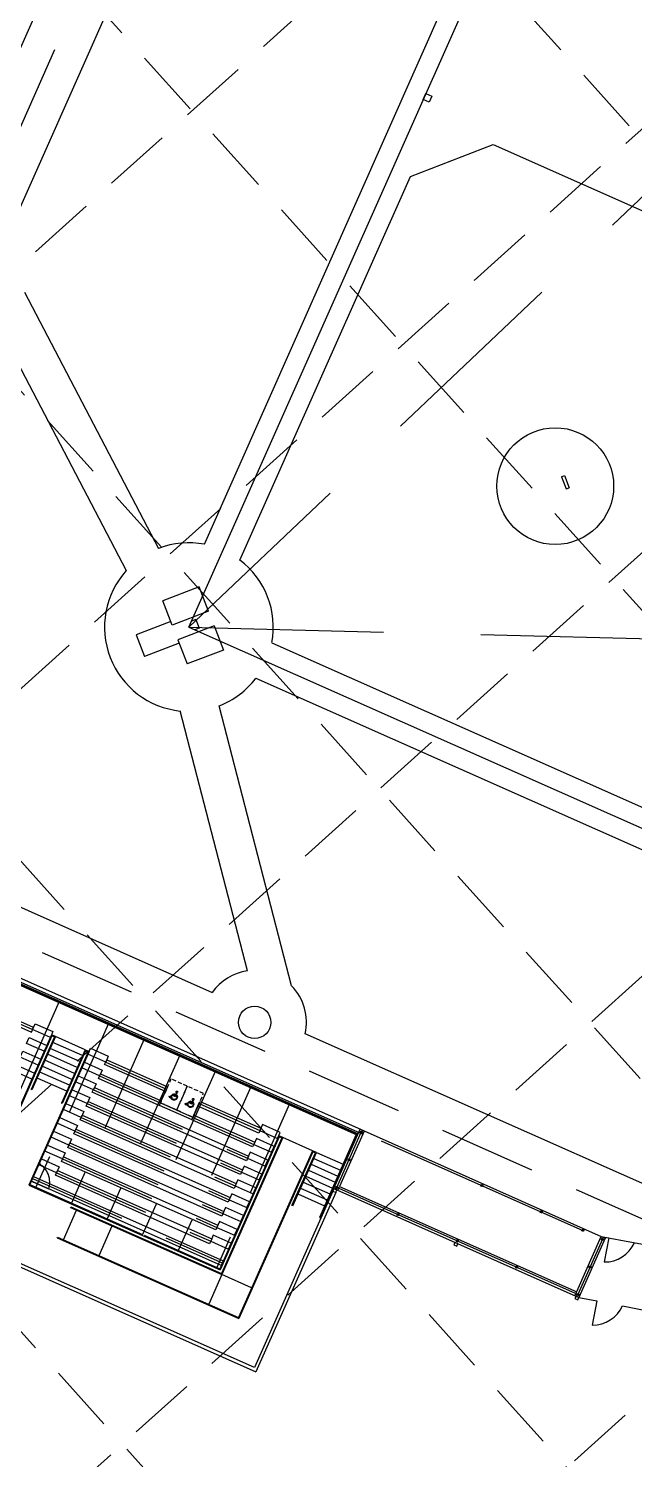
# Model space of a CAD drawing. Header units: inches. Extents: x 5194 to 8721, y 2249 to 5862.
# Drawn here: x 7383 to 7476.4, y 3274.1 to 3494.7 of the extents above; entities that cross this region are included whole.
import ezdxf

# ---------------------------------------------------------------- set-up
doc = ezdxf.new("R2010")
doc.units = ezdxf.units.IN
doc.header["$LTSCALE"] = 60
doc.header["$MEASUREMENT"] = 0
for name, pattern in [('03139 BASE$0$Dashed', [0.75, 0.5, -0.25]), ('03139 BASE$0$HIDDEN', [0.375, 0.25, -0.125]), ('03139 BASE$0$HIDDEN2', [0.1875, 0.125, -0.0625]), ('DASHED2', [0.375, 0.25, -0.125]), ('HIDDEN', [0.375, 0.25, -0.125])]:
    doc.linetypes.add(name, pattern=pattern)
for name, color, linetype in [('03139 BASE$0$A1HCSPACE', 8, '03139 BASE$0$HIDDEN'), ('03139 BASE$0$A1PRK-SYM', 7, 'Continuous'), ('03139 BASE$0$A1RISERS', 7, 'Continuous'), ('03139 BASE$0$A1SEATS', 8, 'Continuous'), ('03139 BASE$0$A2ROOF-DS', 7, '03139 BASE$0$HIDDEN'), ('03139 BASE$0$AS-FENCE', 7, 'FENCELINE1'), ('03139 BASE$0$AS-FIELD-LINE-BB', 253, '03139 BASE$0$Dashed'), ('03139 BASE$0$AS-GATE', 7, 'Continuous'), ('03139 BASE$0$AS-INFIELD', 8, 'Continuous'), ('03139 BASE$0$AS-SIDEWALK', 7, 'Continuous'), ('03139 BASE$0$AS-STRINGER', 7, '03139 BASE$0$HIDDEN'), ('03139 BASE$0$CWALK', 7, 'Continuous'), ('03139 BASE$0$DUGOUT', 7, 'Continuous'), ('03139 BASE$0$STRUCTURAL', 8, 'Continuous'), ('03139 BASE$0$WALL', 7, 'Continuous'), ('grid', 254, 'HIDDEN'), ('Pstm', 7, 'Continuous')]:
    doc.layers.add(name, color=color, linetype=linetype)
doc.linetypes.add('FENCELINE1', pattern='A,0.25,-0.1,[133,ltypeshp.shx,S=0.1,R=0,X=-0.1,Y=0],-0.1,1', length=1.45)

# ---------------------------------------------------------------- blocks, each defined once
blk = doc.blocks.new('03139 BASE$0$HANDISYM')
at = {"color": 0}
for p, q in [((0.19, 0.54), (0.18, 0.62)), ((0.25, 0.42), (0.2, 0.9)), ((0.57, 0.42), (0.25, 0.42)), ((0.28, 0.82), (0.3, 0.62)), ((0.54, 0.62), (0.3, 0.62)), ((0.54, 0.55), (0.3, 0.55)), ((0.3, 0.55), (0.31, 0.49)), ((0.61, 0.49), (0.31, 0.49)), ((0.54, 0.55), (0.54, 0.62)), ((0.7, 0.08), (0.57, 0.42)), ((0.61, 0.17), (0.58, 0.27)), ((0.74, 0.17), (0.61, 0.49)), ((0.87, 0.14), (0.7, 0.08)), ((0.84, 0.21), (0.74, 0.17)), ((0.87, 0.14), (0.84, 0.21))]:
    blk.add_line(p, q, dxfattribs=at)
for centre, radius, start, end in [((0.33, 0.33), 0.326, 116.1872, 332.1153), ((0.33, 0.33), 0.256, 122.4297, 347.4422), ((0.29, 0.91), 0.0887, 263.0201, 184.9956)]:
    blk.add_arc(centre, radius, start, end, dxfattribs=at)
blk = doc.blocks.new('03139 BASE$0$WBWC')
at = {"layer": '03139 BASE$0$A1SEATS', "linetype": '03139 BASE$0$HIDDEN2'}
for p, q in [((-33, 0), (0, 0)), ((-33, -48), (-33, 0)), ((0, 0), (0, -48)), ((0, -48), (-33, -48))]:
    blk.add_line(p, q, dxfattribs=at)
at = {"layer": '03139 BASE$0$A1PRK-SYM', "xscale": 18, "yscale": 18, "zscale": 18}
blk.add_blockref('03139 BASE$0$HANDISYM', (-25, -34), dxfattribs=at)

msp = doc.modelspace()

# ---------------------------------------------------------------- linework, layer by layer
at = {"layer": '03139 BASE$0$A1RISERS'}
for p, q in [((7360.65, 3356.81), (7433.74, 3324.34)), ((7360.46, 3356.63), (7433.52, 3324.17)), ((7360.56, 3356.72), (7433.69, 3324.23)), ((7386.56, 3339.56), (7377.44, 3319.03)), ((7386.63, 3339.39), (7377.51, 3318.87)), ((7387.01, 3339.22), (7383.4, 3331.11)), ((7387.17, 3339.29), (7383.52, 3331.06)), ((7387.17, 3339.29), (7386.56, 3339.56)), ((7387.01, 3339.22), (7386.63, 3339.39)), ((7391.74, 3337.26), (7387.17, 3339.29)), ((7392.19, 3336.92), (7383.07, 3316.4)), ((7392.35, 3336.99), (7383.23, 3316.46)), ((7390.93, 3335.43), (7386.36, 3337.46)), ((7391.34, 3336.34), (7386.77, 3338.37)), ((7391.74, 3337.26), (7388.09, 3329.03)), ((7391.8, 3337.09), (7388.2, 3328.98)), ((7391.74, 3337.26), (7392.35, 3336.99)), ((7391.8, 3337.09), (7392.19, 3336.92)), ((7389.71, 3332.69), (7385.14, 3334.72)), ((7390.12, 3333.6), (7385.55, 3335.63)), ((7390.52, 3334.52), (7385.95, 3336.55)), ((7388.9, 3330.86), (7384.33, 3332.89)), ((7389.31, 3331.77), (7384.74, 3333.8)), ((7383.52, 3331.06), (7383.4, 3331.11)), ((7403.32, 3329.06), (7404.27, 3331.19)), ((7388.2, 3328.98), (7388.09, 3329.03)), ((7403.17, 3328.71), (7408.2, 3326.48)), ((7408.35, 3326.82), (7403.32, 3329.06)), ((7408.35, 3326.82), (7403.32, 3329.06)), ((7409.25, 3328.84), (7408.3, 3326.71)), ((7408.33, 3326.79), (7409.38, 3329.15)), ((7409.3, 3328.96), (7408.35, 3326.82)), ((7421.59, 3323.99), (7412.48, 3303.47)), ((7421.66, 3323.83), (7412.54, 3303.31)), ((7422.04, 3323.66), (7412.75, 3302.76)), ((7422.2, 3323.72), (7412.82, 3302.59)), ((7422.2, 3323.72), (7421.59, 3323.99)), ((7422.2, 3323.72), (7421.59, 3323.99)), ((7422.04, 3323.66), (7421.66, 3323.83)), ((7426.77, 3321.69), (7422.2, 3323.72)), ((7433.52, 3324.17), (7427.84, 3311.37)), ((7433.74, 3324.34), (7427.96, 3311.32)), ((7426.77, 3321.69), (7415.35, 3295.99)), ((7426.84, 3321.53), (7415.42, 3295.83)), ((7427.38, 3321.42), (7426.77, 3321.69)), ((7427.38, 3321.42), (7426.77, 3321.69)), ((7427.22, 3321.36), (7426.84, 3321.53)), ((7423.61, 3313.25), (7427.22, 3321.36)), ((7423.73, 3313.2), (7427.38, 3321.42)), ((7426.57, 3319.6), (7430.68, 3317.77)), ((7426.98, 3320.51), (7431.09, 3318.68)), ((7427.38, 3321.42), (7431.49, 3319.6)), ((7425.76, 3317.77), (7429.87, 3315.94)), ((7426.16, 3318.68), (7430.28, 3316.85)), ((7383.07, 3316.4), (7412.54, 3303.31)), ((7383.23, 3316.46), (7400.58, 3308.75)), ((7424.54, 3315.03), (7428.65, 3313.2)), ((7424.95, 3315.94), (7429.06, 3314.11)), ((7425.35, 3316.85), (7429.46, 3315.03)), ((7389.51, 3312.94), (7389.56, 3313.06)), ((7389.51, 3312.94), (7412.82, 3302.59)), ((7389.56, 3313.06), (7412.75, 3302.76)), ((7388.4, 3307.97), (7390.43, 3312.54)), ((7427.84, 3311.37), (7427.96, 3311.32)), ((7387.43, 3308.26), (7387.48, 3308.37)), ((7387.43, 3308.26), (7415.42, 3295.83)), ((7387.48, 3308.37), (7415.35, 3295.99)), ((7393.88, 3305.53), (7395.91, 3310.1)), ((7397.63, 3310.07), (7397.63, 3310.07)), ((7400.82, 3308.65), (7412.48, 3303.47)), ((7412.82, 3302.59), (7410.79, 3298.02)), ((7417.38, 3300.56), (7412.82, 3302.59))]:
    msp.add_line(p, q, dxfattribs=at)
at = {"layer": '03139 BASE$0$A1RISERS', "linetype": '03139 BASE$0$HIDDEN'}
for p, q in [((7374.27, 3344.52), (7383.63, 3340.36)), ((7394.91, 3335.35), (7404.27, 3331.19)), ((7393.96, 3333.22), (7403.32, 3329.06)), ((7393.01, 3331.09), (7416.77, 3320.53)), ((7392.06, 3328.95), (7415.82, 3318.4)), ((7409.3, 3328.96), (7418.67, 3324.79)), ((7391.12, 3326.82), (7414.88, 3316.26)), ((7408.35, 3326.82), (7417.72, 3322.66)), ((7390.17, 3324.69), (7413.93, 3314.13)), ((7389.22, 3322.56), (7412.98, 3312)), ((7388.27, 3320.42), (7412.04, 3309.87)), ((7383.64, 3317.38), (7412.88, 3304.38)), ((7387.33, 3318.29), (7411.09, 3307.73))]:
    msp.add_line(p, q, dxfattribs=at)
at = {"layer": '03139 BASE$0$A1RISERS', "flags": 128}
for points in [[(7385.84, 3337.92), (7385.43, 3337.01), (7382.69, 3338.22), (7383.09, 3339.14)], [(7386.78, 3340.05), (7386.38, 3339.14), (7383.63, 3340.36), (7384.04, 3341.27)], [(7384.89, 3335.79), (7384.48, 3334.87), (7381.74, 3336.09), (7382.15, 3337.01)], [(7395.31, 3336.26), (7394.91, 3335.35), (7392.16, 3336.57), (7392.57, 3337.48)], [(7383.94, 3333.66), (7383.53, 3332.74), (7380.79, 3333.96), (7381.2, 3334.87)], [(7394.36, 3334.13), (7393.96, 3333.22), (7391.22, 3334.44), (7391.62, 3335.35)], [(7393.42, 3332), (7393.01, 3331.09), (7390.27, 3332.3), (7390.68, 3333.22)], [(7392.47, 3329.87), (7392.06, 3328.95), (7389.32, 3330.17), (7389.73, 3331.08)], [(7391.52, 3327.73), (7391.12, 3326.82), (7388.38, 3328.04), (7388.78, 3328.95)], [(7390.58, 3325.6), (7390.17, 3324.69), (7387.43, 3325.91), (7387.83, 3326.82)], [(7389.63, 3323.47), (7389.22, 3322.56), (7386.48, 3323.77), (7386.89, 3324.69)], [(7419.07, 3325.71), (7418.67, 3324.79), (7421.41, 3323.58), (7421.81, 3324.49)], [(7388.68, 3321.34), (7388.27, 3320.42), (7385.53, 3321.64), (7385.94, 3322.56)], [(7418.13, 3323.58), (7417.72, 3322.66), (7420.46, 3321.44), (7420.87, 3322.36)], [(7387.73, 3319.2), (7387.33, 3318.29), (7384.59, 3319.51), (7384.99, 3320.42)], [(7416.23, 3319.31), (7415.82, 3318.4), (7418.57, 3317.18), (7418.97, 3318.09)], [(7417.18, 3321.44), (7416.77, 3320.53), (7419.51, 3319.31), (7419.92, 3320.23)], [(7415.28, 3317.18), (7414.88, 3316.26), (7417.62, 3315.05), (7418.03, 3315.96)], [(7414.34, 3315.05), (7413.93, 3314.13), (7416.67, 3312.91), (7417.08, 3313.83)], [(7413.39, 3312.91), (7412.98, 3312), (7415.72, 3310.78), (7416.13, 3311.7)], [(7412.44, 3310.78), (7412.04, 3309.87), (7414.78, 3308.65), (7415.18, 3309.56)], [(7411.49, 3308.65), (7411.09, 3307.73), (7413.83, 3306.52), (7414.24, 3307.43)]]:
    msp.add_lwpolyline(points, close=True, dxfattribs=at)
at = {"layer": '03139 BASE$0$A1SEATS', "flags": 128}
for points in [[(7374.42, 3344.86), (7374.1, 3344.14), (7383.47, 3339.98), (7383.79, 3340.7)], [(7416.92, 3320.87), (7416.6, 3320.15), (7392.84, 3330.7), (7393.16, 3331.43)], [(7415.98, 3318.74), (7415.66, 3318.02), (7391.89, 3328.57), (7392.22, 3329.3)], [(7418.82, 3325.14), (7418.5, 3324.41), (7409.13, 3328.58), (7409.45, 3329.3)], [(7415.03, 3316.61), (7414.71, 3315.88), (7390.95, 3326.44), (7391.27, 3327.16)], [(7417.87, 3323), (7417.55, 3322.28), (7408.18, 3326.44), (7408.5, 3327.17)], [(7414.08, 3314.47), (7413.76, 3313.75), (7390, 3324.31), (7390.32, 3325.03)], [(7413.14, 3312.34), (7412.81, 3311.62), (7389.05, 3322.17), (7389.37, 3322.9)], [(7412.19, 3310.21), (7411.87, 3309.49), (7388.11, 3320.04), (7388.43, 3320.77)], [(7413.03, 3304.73), (7412.71, 3304), (7383.47, 3317), (7383.79, 3317.72)], [(7411.24, 3308.08), (7410.92, 3307.35), (7387.16, 3317.91), (7387.48, 3318.63)]]:
    msp.add_lwpolyline(points, close=True, dxfattribs=at)
at = {"layer": '03139 BASE$0$A1SEATS'}
for points in [[(7394.74, 3334.97), (7395.06, 3335.69), (7404.42, 3331.53), (7404.1, 3330.81)], [(7393.79, 3332.84), (7394.11, 3333.56), (7403.48, 3329.4), (7403.16, 3328.68)]]:
    msp.add_lwpolyline(points, close=True, dxfattribs=at)
at = {"layer": '03139 BASE$0$A1SEATS', "flags": 128}
for points in [[(7409.45, 3329.3), (7418.82, 3325.14)], [(7408.5, 3327.17), (7417.87, 3323)]]:
    msp.add_lwpolyline(points, dxfattribs=at)
at = {"layer": '03139 BASE$0$A2ROOF-DS'}
for points in [[(7430.53, 3315.65), (7430.07, 3315.85), (7429.9, 3315.47), (7430.36, 3315.27)], [(7449.18, 3307.36), (7448.73, 3307.56), (7448.56, 3307.18), (7449.02, 3306.98)], [(7467.84, 3299.07), (7467.39, 3299.27), (7467.22, 3298.89), (7467.67, 3298.69)]]:
    msp.add_lwpolyline(points, close=True, dxfattribs=at)
at = {"layer": '03139 BASE$0$AS-FENCE', "ltscale": 0.25}
for p, q in [((7360.77, 3357.01), (7434.53, 3324.24)), ((7429.9, 3315.47), (7417.82, 3288.27)), ((7471.29, 3308.48), (7472.46, 3308.26)), ((7472.46, 3308.25), (7471.74, 3304.54)), ((7467.84, 3299.07), (7470.61, 3298.53)), ((7470.61, 3298.54), (7469.9, 3294.82)), ((7474.53, 3297.76), (7548.33, 3283.33))]:
    msp.add_line(p, q, dxfattribs=at)
msp.add_lwpolyline([(7417.82, 3288.27), (7320.03, 3331.71)], dxfattribs=at)
for centre in [(7471.83, 3309.52), (7469.99, 3299.8)]:
    msp.add_arc(centre, 4.98, 268.9642, 336.1991, dxfattribs=at)
at = {"layer": '03139 BASE$0$AS-FIELD-LINE-BB'}
for q in [(7657.93, 3639.95), (7752.61, 3393.65)]:
    msp.add_line((7407.73, 3402.4), q, dxfattribs=at)
at = {"layer": '03139 BASE$0$AS-GATE', "linetype": '03139 BASE$0$HIDDEN2'}
msp.add_lwpolyline([(7384.61, 3319.72, -0.350199), (7386.14, 3315.76), (7383.62, 3316.88)], format="xyb", dxfattribs=at)
at = {"layer": '03139 BASE$0$AS-INFIELD'}
for p, q in [((7407.73, 3402.4), (7533.58, 3685.7)), ((7379.02, 3460.94), (7418.45, 3549.84)), ((7410.12, 3415.18), (7456.12, 3518.76)), ((7392.23, 3515.31), (7375.72, 3478.14)), ((7443.85, 3483.74), (7444.26, 3484.65)), ((7444.26, 3484.65), (7445.17, 3484.24)), ((7444.77, 3483.33), (7443.85, 3483.74)), ((7445.17, 3484.24), (7444.77, 3483.33)), ((7441.87, 3471.87), (7454.6, 3476.77)), ((7454.6, 3476.77), (7513.73, 3450.5)), ((7415.6, 3412.74), (7441.87, 3471.87)), ((7382.4, 3454.05), (7403.06, 3414.53)), ((7378.9, 3447.79), (7398.08, 3411.11)), ((7465.15, 3425.57), (7465.62, 3425.75)), ((7465.15, 3425.57), (7465.87, 3423.7)), ((7465.62, 3425.75), (7466.34, 3423.88)), ((7465.87, 3423.7), (7466.34, 3423.88)), ((7409.32, 3408.59), (7403.72, 3406.44)), ((7410.75, 3404.86), (7409.32, 3408.59)), ((7405.15, 3402.7), (7403.72, 3406.44)), ((7404.94, 3403.25), (7399.62, 3401.2)), ((7410.75, 3404.86), (7405.15, 3402.7)), ((7407.73, 3402.4), (7408.13, 3403.31)), ((7408.79, 3403.57), (7408.13, 3403.31)), ((7408.79, 3403.57), (7408.13, 3403.31)), ((7408.79, 3403.57), (7409.3, 3402.25)), ((7399.62, 3401.2), (7400.9, 3397.85)), ((7411.62, 3402.6), (7406.02, 3400.45)), ((7407.73, 3402.4), (7691.03, 3276.54)), ((7407.73, 3402.4), (7408.64, 3401.99)), ((7409.3, 3402.25), (7408.64, 3401.99)), ((7411.62, 3402.6), (7413.06, 3398.87)), ((7406.23, 3399.9), (7400.9, 3397.85)), ((7406.02, 3400.45), (7407.46, 3396.72)), ((7413.06, 3398.87), (7407.46, 3396.72)), ((7420.5, 3400), (7479.63, 3373.73)), ((7418.07, 3394.52), (7521.64, 3348.5)), ((7423.55, 3347.09), (7412.39, 3390.27)), ((7416.76, 3349.4), (7406.4, 3389.47)), ((7368.5, 3365.11), (7411.33, 3346.09)), ((7514.44, 3300.28), (7425.67, 3339.72)), ((7434.75, 3324.74), (7471.29, 3308.48)), ((7471.29, 3308.48), (7514.44, 3300.28))]:
    msp.add_line(p, q, dxfattribs=at)
for centre, radius in [((7464.19, 3424.13), 9), ((7417.86, 3341.47), 2.5)]:
    msp.add_circle(centre, radius, dxfattribs=at)
for centre, radius, start, end in [((7464.11, 3424.1), 95, 307.2701, 94.8225), ((7407.73, 3402.4), 13, 79.3937, 111.0463), ((7407.73, 3402.4), 13, 349.3837, 52.709), ((7407.73, 3402.4), 13, 137.9285, 264.1641), ((7407.73, 3402.4), 13, 291.0463, 322.699), ((7417.86, 3341.47), 8, 97.9064, 144.7627), ((7417.86, 3341.47), 8, 347.33, 44.6462)]:
    msp.add_arc(centre, radius, start, end, dxfattribs=at)
at = {"layer": '03139 BASE$0$AS-SIDEWALK'}
msp.add_line((7361.19, 3357.42), (7434.75, 3324.74), dxfattribs=at)
at = {"layer": '03139 BASE$0$AS-STRINGER'}
for p, q in [((7387.75, 3344.69), (7376.53, 3319.44)), ((7395.36, 3341.3), (7384.15, 3316.06)), ((7400.85, 3338.87), (7389.63, 3313.62)), ((7406.33, 3336.43), (7395.11, 3311.18)), ((7411.81, 3333.99), (7400.6, 3308.75)), ((7411.81, 3333.99), (7400.6, 3308.75)), ((7417.3, 3331.56), (7406.08, 3306.31)), ((7423.24, 3328.92), (7412.02, 3303.67))]:
    msp.add_line(p, q, dxfattribs=at)
at = {"layer": '03139 BASE$0$CWALK', "ltscale": 100}
for p in [(7319.64, 3331.34), (7430.36, 3315.27)]:
    msp.add_line(p, (7418.07, 3287.61), dxfattribs=at)
at = {"layer": '03139 BASE$0$DUGOUT'}
for p, q in [((7430.51, 3316.02), (7434.3, 3324.55)), ((7437.35, 3323.2), (7468.43, 3309.41)), ((7467.67, 3299.51), (7430.51, 3316.02)), ((7430.68, 3315.58), (7430.95, 3316.19)), ((7471.46, 3308.04), (7467.67, 3299.51)), ((7467.23, 3299.34), (7467.51, 3299.97))]:
    msp.add_line(p, q, dxfattribs=at)
at = {"layer": '03139 BASE$0$STRUCTURAL'}
for points in [[(7434.27, 3324.7), (7434.43, 3324.63, -0.414214), (7434.45, 3324.57), (7434.38, 3324.42, -0.414214), (7434.32, 3324.4), (7434.17, 3324.47, -0.414214), (7434.15, 3324.52), (7434.22, 3324.68, -0.414214), (7434.27, 3324.7)], [(7434.27, 3324.68), (7434.42, 3324.61, -0.414214), (7434.43, 3324.58), (7434.36, 3324.43, -0.414214), (7434.33, 3324.42), (7434.18, 3324.49, -0.414214), (7434.17, 3324.51), (7434.24, 3324.67, -0.414214), (7434.27, 3324.68)], [(7432.38, 3320.43), (7432.53, 3320.36, -0.414214), (7432.55, 3320.31), (7432.48, 3320.16, -0.414214), (7432.43, 3320.14), (7432.28, 3320.2, -0.414214), (7432.26, 3320.26), (7432.32, 3320.41, -0.414214), (7432.38, 3320.43)], [(7432.37, 3320.41), (7432.52, 3320.35, -0.414214), (7432.53, 3320.32), (7432.47, 3320.17, -0.414214), (7432.44, 3320.15), (7432.29, 3320.22, -0.414214), (7432.28, 3320.25), (7432.34, 3320.4, -0.414214), (7432.37, 3320.41)], [(7430.48, 3316.17), (7430.64, 3316.1, -0.414214), (7430.66, 3316.04), (7430.59, 3315.89, -0.414214), (7430.54, 3315.87), (7430.38, 3315.94, -0.414214), (7430.36, 3315.99), (7430.43, 3316.15, -0.414214), (7430.48, 3316.17)], [(7430.48, 3316.15), (7430.63, 3316.08, -0.414214), (7430.64, 3316.05), (7430.57, 3315.9, -0.414214), (7430.54, 3315.89), (7430.39, 3315.96, -0.414214), (7430.38, 3315.99), (7430.45, 3316.14, -0.414214), (7430.48, 3316.15)], [(7452.87, 3316.46), (7453.02, 3316.4, -0.414214), (7453.04, 3316.34), (7452.97, 3316.19, -0.414214), (7452.92, 3316.17), (7452.76, 3316.23, -0.414214), (7452.74, 3316.29), (7452.81, 3316.44, -0.414214), (7452.87, 3316.46)], [(7452.86, 3316.44), (7453.01, 3316.38, -0.414214), (7453.02, 3316.35), (7452.95, 3316.2, -0.414214), (7452.92, 3316.19), (7452.77, 3316.25, -0.414214), (7452.76, 3316.28), (7452.83, 3316.43, -0.414214), (7452.86, 3316.44)], [(7439.94, 3311.99), (7440.09, 3311.93, -0.414214), (7440.11, 3311.87), (7440.04, 3311.72, -0.414214), (7439.99, 3311.7), (7439.84, 3311.77, -0.414214), (7439.81, 3311.82), (7439.88, 3311.97, -0.414214), (7439.94, 3311.99)], [(7439.93, 3311.97), (7440.08, 3311.91, -0.414214), (7440.09, 3311.88), (7440.02, 3311.73, -0.414214), (7440, 3311.72), (7439.84, 3311.78, -0.414214), (7439.83, 3311.81), (7439.9, 3311.96, -0.414214), (7439.93, 3311.97)], [(7462, 3312.4), (7462.16, 3312.34, -0.414214), (7462.18, 3312.28), (7462.11, 3312.13, -0.414214), (7462.05, 3312.11), (7461.9, 3312.17, -0.414214), (7461.88, 3312.23), (7461.95, 3312.38, -0.414214), (7462, 3312.4)], [(7462, 3312.38), (7462.15, 3312.32, -0.414214), (7462.16, 3312.29), (7462.09, 3312.14, -0.414214), (7462.06, 3312.13), (7461.91, 3312.19, -0.414214), (7461.9, 3312.22), (7461.97, 3312.37, -0.414214), (7462, 3312.38)], [(7468.4, 3309.56), (7468.55, 3309.49, -0.414214), (7468.57, 3309.44), (7468.51, 3309.29, -0.414214), (7468.45, 3309.27), (7468.3, 3309.33, -0.414214), (7468.28, 3309.39), (7468.35, 3309.54, -0.414214), (7468.4, 3309.56)], [(7468.39, 3309.54), (7468.54, 3309.47, -0.414214), (7468.56, 3309.45), (7468.49, 3309.29, -0.414214), (7468.46, 3309.28), (7468.31, 3309.35, -0.414214), (7468.3, 3309.38), (7468.36, 3309.53, -0.414214), (7468.39, 3309.54)], [(7449.08, 3307.93), (7449.23, 3307.87, -0.414214), (7449.25, 3307.81), (7449.18, 3307.66, -0.414214), (7449.13, 3307.64), (7448.97, 3307.71, -0.414214), (7448.95, 3307.76), (7449.02, 3307.91, -0.414214), (7449.08, 3307.93)], [(7449.07, 3307.91), (7449.22, 3307.85, -0.414214), (7449.23, 3307.82), (7449.16, 3307.67, -0.414214), (7449.13, 3307.66), (7448.98, 3307.72, -0.414214), (7448.97, 3307.75), (7449.04, 3307.9, -0.414214), (7449.07, 3307.91)], [(7471.44, 3308.18), (7471.59, 3308.12, -0.414214), (7471.61, 3308.06), (7471.54, 3307.91, -0.414214), (7471.49, 3307.89), (7471.33, 3307.96, -0.414214), (7471.31, 3308.01), (7471.38, 3308.16, -0.414214), (7471.44, 3308.18)], [(7471.43, 3308.17), (7471.58, 3308.1, -0.414214), (7471.59, 3308.07), (7471.52, 3307.92, -0.414214), (7471.5, 3307.91), (7471.34, 3307.97, -0.414214), (7471.33, 3308), (7471.4, 3308.15, -0.414214), (7471.43, 3308.17)], [(7458.21, 3303.87), (7458.37, 3303.81, -0.414214), (7458.39, 3303.75), (7458.32, 3303.6, -0.414214), (7458.27, 3303.58), (7458.11, 3303.65, -0.414214), (7458.09, 3303.7), (7458.16, 3303.85, -0.414214), (7458.21, 3303.87)], [(7458.21, 3303.85), (7458.36, 3303.79, -0.414214), (7458.37, 3303.76), (7458.3, 3303.61, -0.414214), (7458.27, 3303.6), (7458.12, 3303.66, -0.414214), (7458.11, 3303.69), (7458.18, 3303.84, -0.414214), (7458.21, 3303.85)], [(7469.54, 3303.92), (7469.69, 3303.85, -0.414214), (7469.72, 3303.8), (7469.65, 3303.64, -0.414214), (7469.59, 3303.62), (7469.44, 3303.69, -0.414214), (7469.42, 3303.75), (7469.49, 3303.9, -0.414214), (7469.54, 3303.92)], [(7469.53, 3303.9), (7469.69, 3303.83, -0.414214), (7469.7, 3303.81), (7469.63, 3303.65, -0.414214), (7469.6, 3303.64), (7469.45, 3303.71, -0.414214), (7469.44, 3303.74), (7469.51, 3303.89, -0.414214), (7469.53, 3303.9)], [(7467.65, 3299.65), (7467.8, 3299.59, -0.414214), (7467.82, 3299.53), (7467.75, 3299.38, -0.414214), (7467.7, 3299.36), (7467.55, 3299.43, -0.414214), (7467.52, 3299.48), (7467.59, 3299.63, -0.414214), (7467.65, 3299.65)], [(7467.64, 3299.64), (7467.79, 3299.57, -0.414214), (7467.8, 3299.54), (7467.73, 3299.39, -0.414214), (7467.71, 3299.38), (7467.55, 3299.45, -0.414214), (7467.54, 3299.47), (7467.61, 3299.62, -0.414214), (7467.64, 3299.64)]]:
    msp.add_lwpolyline(points, format="xyb", close=True, dxfattribs=at)
at = {"layer": '03139 BASE$0$WALL'}
for p, q in [((7430.07, 3315.85), (7434.13, 3324.99)), ((7434.74, 3324.72), (7430.95, 3316.19)), ((7434.13, 3324.99), (7434.74, 3324.72)), ((7430.07, 3315.85), (7467.84, 3299.07)), ((7430.95, 3316.19), (7467.5, 3299.95)), ((7467.51, 3299.97), (7471.29, 3308.48)), ((7471.29, 3308.48), (7471.9, 3308.21)), ((7471.9, 3308.21), (7467.84, 3299.07))]:
    msp.add_line(p, q, dxfattribs=at)
at = {"layer": 'grid', "color": 252, "linetype": 'HIDDEN', "lineweight": 0, "ltscale": 0.7}
for p, q in [((5950.76, 5172.73), (7963.75, 2937.67)), ((5914.71, 5140.26), (7927.7, 2905.2)), ((5878.66, 5107.79), (7891.65, 2872.73)), ((5842.61, 5075.32), (7855.6, 2840.26)), ((5806.56, 5042.86), (7819.55, 2807.8)), ((8129.2, 4131.34), (6867.32, 2994.83)), ((8161.67, 4095.29), (6899.78, 2958.78)), ((8194.14, 4059.24), (6932.25, 2922.73)), ((8226.61, 4023.19), (6964.72, 2886.68)), ((8259.07, 3987.14), (6997.19, 2850.63))]:
    msp.add_line(p, q, dxfattribs=at)
at = {"layer": 'Pstm', "color": 5, "linetype": 'DASHED2'}
for p, q in [((7405.28, 3532.5), (7348.21, 3403.91)), ((7364.58, 3361.39), (7492.92, 3304.37))]:
    msp.add_line(p, q, dxfattribs=at)
msp.add_arc((7464.11, 3424.1), 93.5, 308.8585, 93.2342, dxfattribs=at)

# ---------------------------------------------------------------- block references
at = {"layer": '03139 BASE$0$A1HCSPACE', "xscale": -0.08333333333299241, "yscale": 0.08333333333322389, "zscale": 0.08333333333333333, "rotation": 336.0463467087382}
for p in [(7404.97, 3332.75), (7407.48, 3331.63)]:
    msp.add_blockref('03139 BASE$0$WBWC', p, dxfattribs=at)

doc.saveas('drawing.dxf')
